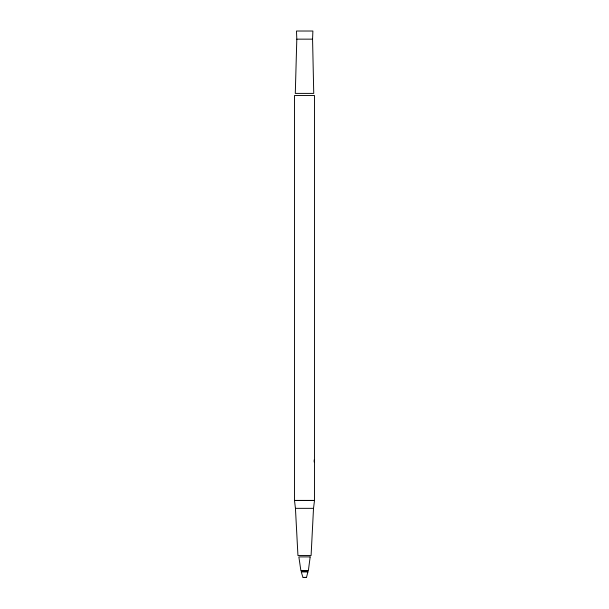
<?xml version="1.0" encoding="UTF-8"?>
<svg xmlns="http://www.w3.org/2000/svg" width="609" height="609" viewBox="0 0 609 609"><rect width="100%" height="100%" fill="white"/><g stroke="black" fill="none" stroke-linecap="round" stroke-linejoin="round"><path stroke-width="0.91" d="M296.811 39.151L295.289 93.398L313.742 93.398L312.569 39.151L312.881 31.021L296.484 31.021L296.811 39.151L312.569 39.151M313.513 508.34L311.092 555.537L297.946 555.537L295.441 508.34L294.49 500.507L314.51 500.507L313.513 508.34L295.441 508.34M314.51 460.054L314.51 500.4L294.49 500.4L294.49 95.537L314.51 95.537L314.51 460.054C314.023 458.135 314.054 463.86 314.51 461.873M301.303 571.097L307.941 571.097M306.335 577.416L303.153 577.416M310.179 556.9L308.337 570.816L300.907 570.816L298.859 556.9L310.179 556.9M307.903 571.942L306.487 577.416L302.955 577.416L301.257 571.942L307.903 571.942"/></g></svg>
